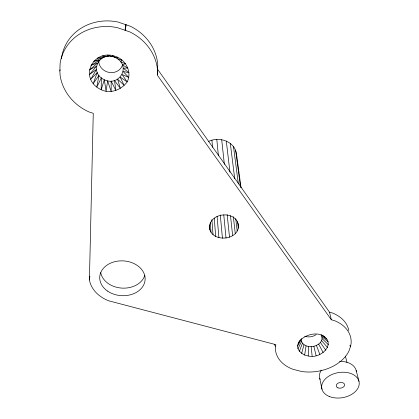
<?xml version="1.0" encoding="UTF-8"?>
<svg xmlns="http://www.w3.org/2000/svg" width="419" height="419" viewBox="0 0 419 419"><rect width="100%" height="100%" fill="white"/><g stroke="black" fill="none" stroke-linecap="round" stroke-linejoin="round"><path stroke-width="0.63" d="M61.635 58.76L61.635 57.555A48.635 44.33 16 0 1 117.98 22.024L130.393 26.266A48.635 44.33 16 0 1 157.78 65.107L157.34 74.556M350.132 345.445L350.441 346.623L348.933 351.049A38.155 26.884 -9.3 0 1 301.664 371.501L292.939 369.286A38.155 26.884 -9.3 0 1 275.377 347.115L275.917 344.675L108.694 300.805C99.539 297.254 91.211 289.995 89.415 279.955L93.264 113.292L89.163 112.009A49.322 44.76 15.3 0 1 60.111 75.326L59.859 70.979L60.168 69.769M321.551 334.865C337.913 343.13 320.645 359.492 308.248 355.993L308.489 346.471C304.718 346.063 300.313 342.779 301.533 338.573M209.369 225.317C208.316 243.444 240.789 241.595 238.348 223.966M350.441 346.623L351.033 343.999A38.155 26.884 -9.3 0 0 334.472 320.635L331.345 319.786L157.324 75.158L157.633 71.136A49.322 44.76 15.3 0 0 129.838 31.917L125.517 30.446L125.899 24.48L125.014 30.273L117.241 27.633A49.322 44.76 15.3 0 0 60.1 63.526L59.859 70.979M125.517 30.446L125.899 24.48M89.415 279.955L89.876 276.205M308.248 355.993L304.66 355.066L306.048 345.832M209.458 226.621C210.799 212.035 236.185 210.474 238.5 225.254M304.66 355.066C284.407 344.371 312.951 326.909 324.552 336.981M308.489 346.471C314.805 347.959 325.244 342.26 321.08 334.97L326.799 339.196M301.628 353.474L303.979 344.737M299.355 351.321L302.434 343.255M297.993 348.749L301.518 341.49M297.647 345.926L301.292 339.558M298.349 343.046L300.407 339.772M125.014 30.273L125.276 30.11M208.531 141.507C219.053 135.997 235.19 141.522 236.541 154.302L241.04 187.754M157.471 69.093L329.507 312.181L332.602 313.03A37.736 26.806 -9.4 0 1 348.828 330.549M321.97 336.756L328.093 341.82M322.159 338.699L328.349 344.664M321.63 340.663L327.558 347.534M320.435 342.517L325.788 350.232M318.655 344.13L323.159 352.589M316.408 345.403L319.859 354.437M350.001 345.256L350.305 346.44M356.187 370.532L358.994 381.369M345.408 356.129L346.99 362.477M329.507 312.181L331.345 319.786M313.852 346.251L316.104 355.668M319.734 378.367L321.981 389.241M235.593 150.222L240.522 187.12M233.472 146.493L238.348 183.904M230.309 143.366L234.724 178.73M237.515 221.735L238.296 228.198M235.74 218.718L237.196 231.031M226.297 141.046L229.947 172.157M233.346 216.691L235.274 233.582M230.476 215.696L232.66 235.688M221.693 139.689L224.359 164.29M311.155 346.613L312.145 356.197M227.171 214.622L229.518 237.233M216.796 139.386L218.388 155.564M223.762 214.837L226.035 238.112M220.294 215.005L222.431 238.28M211.925 140.161L212.559 147.284M217.089 216.398L218.917 237.73M214.245 218.241L215.717 236.489M211.883 219.666L213.025 234.63M210.291 222.526L211.003 232.267M209.463 225.008L209.788 229.544M122.662 64.458A12.214 11.172 16.4 0 1 109.459 72.497A12.214 11.172 16.4 0 1 98.711 60.828M316.136 334.655A9.517 6.814 -9.5 0 1 304.723 336.206M320.106 379.41A18.661 12.67 -9.9 0 1 321.378 370.077M339.51 361.414A18.661 12.67 -9.9 0 1 356.38 371.622M275.204 346.304A37.736 26.806 -9.4 0 1 274.681 344.481M144.854 275.204A22.464 17.336 3.5 0 1 121.96 288.11A22.464 17.336 3.5 0 1 100.728 272.586M101.34 77.929L101.173 89.739C110.386 94.207 121.463 89.844 127.187 81.878C131.954 72.681 126.517 61.195 117.409 57.183C94.034 46.499 77.028 78.159 101.173 89.739L104.305 79.751C88 72.115 99.942 50.081 115.497 57.675C131.597 65.38 119.745 87.152 104.305 79.751L106.086 91.279L107.641 80.83L111.197 91.635L111.119 81.097L115.848 90.357L114.513 80.537L120.363 88.346L117.598 79.181L124.124 85.314L120.164 77.117L127.187 81.878L122.044 74.488L128.733 77.431L123.097 71.455L128.952 72.691L123.259 68.234L127.821 67.983L122.505 65.029L125.407 63.63L120.876 62.07L121.856 59.943L118.488 59.561L117.409 57.183L115.497 57.675L112.381 55.549L112.109 56.555L107.123 55.167L108.558 56.272L102.006 56.067L105.101 56.853L97.397 58.178L101.974 58.257L93.615 61.347L99.392 60.383L90.928 65.343L97.543 63.075L89.504 69.884L96.538 66.144L89.436 74.65L96.449 69.386L90.703 79.311L97.271 72.566L93.217 83.559L98.936 75.478L96.789 87.11L101.34 77.929M329.444 396.547A18.939 12.706 -9.7 0 0 359.141 384.7A18.939 12.706 -9.7 0 0 332.749 374.167A18.939 12.706 -9.7 0 0 329.444 396.547M337.997 387.879A4.248 2.849 -9.7 0 0 344.617 385.181A4.248 2.849 -9.7 0 0 338.657 382.866A4.248 2.849 -9.7 0 0 337.997 387.879M107.526 291.069A22.731 17.415 3.4 0 0 144.733 282.155A22.731 17.415 3.4 0 0 115.042 261.624A22.731 17.415 3.4 0 0 107.526 291.069"/></g></svg>
